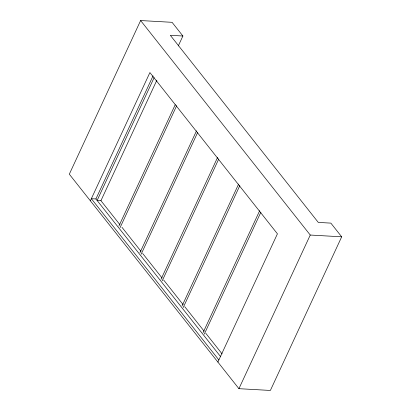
<?xml version="1.0" encoding="UTF-8"?>
<svg xmlns="http://www.w3.org/2000/svg" width="411" height="411" viewBox="0 0 411 411"><rect width="100%" height="100%" fill="white"/><g stroke="black" fill="none" stroke-linecap="round" stroke-linejoin="round"><path stroke-width="0.62" d="M182.895 36.009L172.065 22.317L140.629 20.55L69.315 174.187L238.935 388.683L270.371 390.45L341.685 236.813L330.86 223.122L318.284 222.413L170.318 35.305L182.895 36.009L178.302 45.904M90.369 200.815L149.902 72.562L277.425 233.823L217.892 362.076M220.65 356.686L95.912 198.955L153.041 75.881M154.146 77.617L97.119 200.476L100.936 200.691L120.002 224.802M100.936 200.691L156.884 80.16M118.892 226.071L175.214 104.733M120.094 227.591L176.684 105.673M139.946 252.693L196.515 130.821M141.148 254.214L197.717 132.347M160.999 279.316L217.568 157.449M162.201 280.836L218.77 158.97M182.052 305.938L238.621 184.071M183.255 307.459L239.824 185.592M203.106 332.561L259.675 210.694M204.308 334.086L260.877 212.215M238.935 388.683L310.254 235.041L140.629 20.55M95.912 198.955L91.35 198.698L218.873 359.959M310.254 235.041L341.685 236.813M121.985 227.309L141.055 251.419M142.643 253.428L162.104 278.042M163.691 280.05L183.157 304.664M184.745 306.673L204.21 331.281M205.798 333.29L222.084 353.886"/></g></svg>
